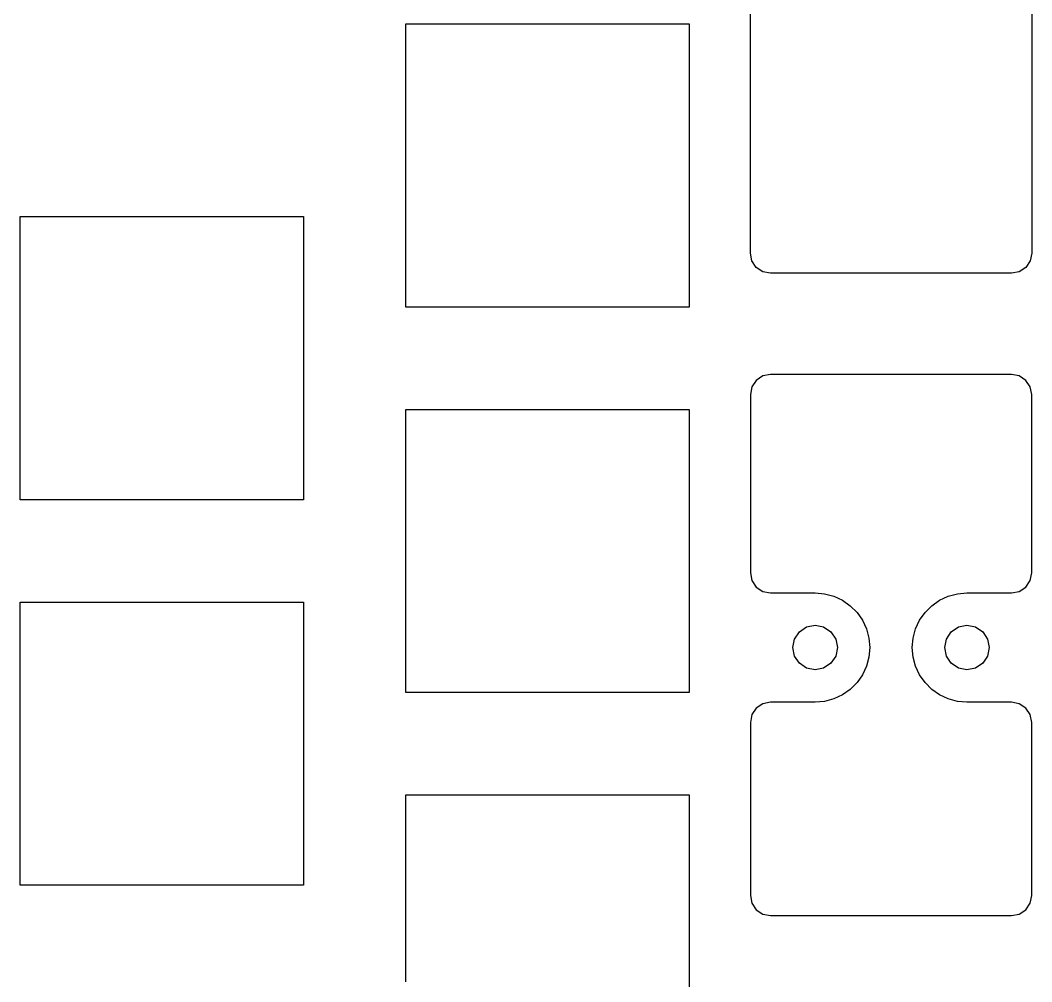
# Model space of a CAD drawing. Extents: x 0 to 218, y 0 to 172.
# Drawn here: x 66.11 to 116.08, y 69.75 to 117.27 of the extents above; entities that cross this region are included whole.
import ezdxf

# ---------------------------------------------------------------- set-up
doc = ezdxf.new("R2010")
doc.units = 0

msp = doc.modelspace()

# ---------------------------------------------------------------- linework, layer by layer
at = {"layer": 'plate_right'}
for p, q in [((102.18, 117.169), (102.18, 117.664)), ((116.08, 117.663), (116.08, 117.168)), ((85.165, 116.588), (85.165, 117.088)), ((85.165, 117.088), (85.665, 117.088)), ((85.665, 117.088), (85.915, 117.088)), ((85.915, 117.088), (86.166, 117.088)), ((86.166, 117.088), (86.666, 117.088)), ((86.666, 117.088), (87.166, 117.088)), ((87.166, 117.088), (87.666, 117.088)), ((87.666, 117.088), (88.165, 117.088)), ((88.165, 117.088), (88.415, 117.088)), ((88.415, 117.088), (88.666, 117.088)), ((88.666, 117.088), (89.166, 117.088)), ((89.166, 117.088), (89.666, 117.088)), ((89.666, 117.088), (89.916, 117.088)), ((89.916, 117.088), (90.167, 117.088)), ((90.167, 117.088), (90.666, 117.088)), ((90.666, 117.088), (91.166, 117.088)), ((91.166, 117.088), (91.666, 117.088)), ((91.666, 117.088), (92.165, 117.088)), ((92.165, 117.088), (92.664, 117.088)), ((92.664, 117.088), (92.914, 117.088)), ((92.914, 117.088), (93.165, 117.088)), ((93.165, 117.088), (93.665, 117.088)), ((93.665, 117.088), (94.165, 117.088)), ((94.165, 117.088), (94.665, 117.088)), ((94.665, 117.088), (94.915, 117.088)), ((94.915, 117.088), (95.166, 117.088)), ((95.166, 117.088), (95.666, 117.088)), ((95.666, 117.088), (96.166, 117.088)), ((96.166, 117.088), (96.666, 117.088)), ((96.666, 117.088), (97.166, 117.088)), ((97.166, 117.088), (97.665, 117.088)), ((97.665, 117.088), (98.165, 117.088)), ((98.165, 117.088), (98.665, 117.088)), ((98.665, 117.088), (99.165, 117.088)), ((99.165, 117.088), (99.165, 116.588)), ((102.18, 116.673), (102.18, 117.169)), ((116.08, 117.168), (116.08, 116.671)), ((85.165, 116.088), (85.165, 116.588)), ((99.165, 116.588), (99.165, 116.337)), ((102.18, 116.178), (102.18, 116.673)), ((116.08, 116.671), (116.08, 116.176)), ((85.165, 115.588), (85.165, 116.088)), ((99.165, 116.337), (99.165, 116.087)), ((99.165, 116.087), (99.165, 115.587)), ((102.18, 115.682), (102.18, 116.178)), ((116.08, 116.176), (116.08, 115.68)), ((85.165, 115.089), (85.165, 115.588)), ((99.165, 115.587), (99.165, 115.087)), ((102.18, 115.186), (102.18, 115.682)), ((116.08, 115.68), (116.08, 115.185)), ((85.165, 114.589), (85.165, 115.089)), ((99.165, 115.087), (99.165, 114.587)), ((102.18, 114.691), (102.18, 115.186)), ((116.08, 115.185), (116.08, 114.69)), ((85.165, 114.089), (85.165, 114.589)), ((99.165, 114.587), (99.165, 114.088)), ((102.18, 114.194), (102.18, 114.691)), ((116.08, 114.69), (116.08, 114.194)), ((85.165, 113.589), (85.165, 114.089)), ((99.165, 114.088), (99.165, 113.837)), ((102.18, 113.699), (102.18, 114.194)), ((116.08, 114.194), (116.08, 113.698)), ((85.165, 113.089), (85.165, 113.589)), ((99.165, 113.837), (99.165, 113.587)), ((99.165, 113.587), (99.165, 113.087)), ((102.18, 113.202), (102.18, 113.699)), ((116.08, 113.698), (116.08, 113.201)), ((85.165, 112.838), (85.165, 113.089)), ((99.165, 113.087), (99.165, 112.587)), ((102.18, 112.706), (102.18, 113.202)), ((116.08, 113.201), (116.08, 112.705)), ((85.165, 112.588), (85.165, 112.838)), ((85.165, 112.088), (85.165, 112.588)), ((99.165, 112.587), (99.165, 112.336)), ((102.18, 112.21), (102.18, 112.706)), ((116.08, 112.705), (116.08, 112.209)), ((85.165, 111.588), (85.165, 112.088)), ((99.165, 112.336), (99.165, 112.086)), ((99.165, 112.086), (99.165, 111.587)), ((102.18, 111.715), (102.18, 112.21)), ((116.08, 112.209), (116.08, 111.712)), ((85.165, 111.088), (85.165, 111.588)), ((99.165, 111.587), (99.165, 111.087)), ((102.18, 111.219), (102.18, 111.715)), ((116.08, 111.712), (116.08, 111.216)), ((85.165, 110.837), (85.165, 111.088)), ((99.165, 111.087), (99.165, 110.587)), ((102.18, 110.723), (102.18, 111.219)), ((116.08, 111.216), (116.08, 110.721)), ((85.165, 110.587), (85.165, 110.837)), ((85.165, 110.088), (85.165, 110.587)), ((99.165, 110.587), (99.165, 110.088)), ((102.18, 110.227), (102.18, 110.723)), ((116.08, 110.721), (116.08, 110.226)), ((85.165, 109.589), (85.165, 110.088)), ((99.165, 110.088), (99.165, 109.589)), ((102.18, 109.732), (102.18, 110.227)), ((116.08, 110.226), (116.08, 109.73)), ((85.165, 109.089), (85.165, 109.589)), ((99.165, 109.589), (99.165, 109.338)), ((102.18, 109.235), (102.18, 109.732)), ((116.08, 109.73), (116.08, 109.234)), ((85.165, 108.589), (85.165, 109.089)), ((99.165, 109.338), (99.165, 109.088)), ((99.165, 109.088), (99.165, 108.588)), ((102.18, 108.738), (102.18, 109.235)), ((116.08, 109.234), (116.08, 108.739)), ((85.165, 108.09), (85.165, 108.589)), ((99.165, 108.588), (99.165, 108.088)), ((102.18, 108.242), (102.18, 108.738)), ((116.08, 108.739), (116.08, 108.243)), ((85.165, 107.839), (85.165, 108.09)), ((99.165, 108.088), (99.165, 107.588)), ((102.18, 107.746), (102.18, 108.242)), ((116.08, 108.243), (116.08, 107.747)), ((66.115, 107.063), (66.115, 107.563)), ((66.115, 107.563), (66.615, 107.563)), ((66.615, 107.563), (66.865, 107.563)), ((66.865, 107.563), (67.116, 107.563)), ((67.116, 107.563), (67.616, 107.563)), ((67.616, 107.563), (68.116, 107.563)), ((68.116, 107.563), (68.616, 107.563)), ((68.616, 107.563), (69.115, 107.563)), ((69.115, 107.563), (69.365, 107.563)), ((69.365, 107.563), (69.616, 107.563)), ((69.616, 107.563), (70.116, 107.563)), ((70.116, 107.563), (70.616, 107.563)), ((70.616, 107.563), (70.866, 107.563)), ((70.866, 107.563), (71.117, 107.563)), ((71.117, 107.563), (71.616, 107.563)), ((71.616, 107.563), (72.116, 107.563)), ((72.116, 107.563), (72.616, 107.563)), ((72.616, 107.563), (73.115, 107.563)), ((73.115, 107.563), (73.614, 107.563)), ((73.614, 107.563), (73.864, 107.563)), ((73.864, 107.563), (74.115, 107.563)), ((74.115, 107.563), (74.615, 107.563)), ((74.615, 107.563), (75.115, 107.563)), ((75.115, 107.563), (75.615, 107.563)), ((75.615, 107.563), (75.865, 107.563)), ((75.865, 107.563), (76.116, 107.563)), ((76.116, 107.563), (76.616, 107.563)), ((76.616, 107.563), (77.116, 107.563)), ((77.116, 107.563), (77.616, 107.563)), ((77.616, 107.563), (78.116, 107.563)), ((78.116, 107.563), (78.615, 107.563)), ((78.615, 107.563), (79.115, 107.563)), ((79.115, 107.563), (79.615, 107.563)), ((79.615, 107.563), (80.115, 107.563)), ((80.115, 107.563), (80.115, 107.063)), ((85.165, 107.589), (85.165, 107.839)), ((85.165, 107.089), (85.165, 107.589)), ((99.165, 107.588), (99.165, 107.337)), ((102.18, 107.251), (102.18, 107.746)), ((116.08, 107.747), (116.08, 107.252)), ((66.115, 106.563), (66.115, 107.063)), ((80.115, 107.063), (80.115, 106.812)), ((85.165, 106.589), (85.165, 107.089)), ((99.165, 107.337), (99.165, 107.087)), ((99.165, 107.087), (99.165, 106.587)), ((102.18, 106.756), (102.18, 107.251)), ((116.08, 107.252), (116.08, 106.757)), ((66.115, 106.063), (66.115, 106.563)), ((80.115, 106.812), (80.115, 106.562)), ((80.115, 106.562), (80.115, 106.062)), ((85.165, 106.338), (85.165, 106.589)), ((99.165, 106.587), (99.165, 106.087)), ((102.18, 106.26), (102.18, 106.756)), ((116.08, 106.757), (116.08, 106.261)), ((66.115, 105.564), (66.115, 106.063)), ((80.115, 106.062), (80.115, 105.562)), ((85.165, 106.088), (85.165, 106.338)), ((85.165, 105.589), (85.165, 106.088)), ((99.165, 106.087), (99.165, 105.587)), ((102.18, 105.765), (102.18, 106.26)), ((116.08, 106.261), (116.08, 105.765)), ((66.115, 105.064), (66.115, 105.564)), ((80.115, 105.562), (80.115, 105.062)), ((85.165, 105.089), (85.165, 105.589)), ((99.165, 105.587), (99.165, 105.087)), ((102.256, 105.382), (102.18, 105.765)), ((102.18, 105.765), (102.18, 105.765)), ((116.08, 105.765), (116.004, 105.381)), ((66.115, 104.564), (66.115, 105.064)), ((80.115, 105.062), (80.115, 104.563)), ((85.165, 104.589), (85.165, 105.089)), ((99.165, 105.087), (99.165, 104.588)), ((102.473, 105.057), (102.256, 105.382)), ((102.797, 104.841), (102.473, 105.057)), ((115.786, 105.057), (115.463, 104.841)), ((116.004, 105.381), (115.786, 105.057)), ((66.115, 104.064), (66.115, 104.564)), ((80.115, 104.563), (80.115, 104.312)), ((85.165, 104.089), (85.165, 104.589)), ((99.165, 104.588), (99.165, 104.088)), ((103.18, 104.765), (102.797, 104.841)), ((103.676, 104.765), (103.18, 104.765)), ((104.171, 104.765), (103.676, 104.765)), ((104.667, 104.765), (104.171, 104.765)), ((105.162, 104.765), (104.667, 104.765)), ((105.658, 104.765), (105.162, 104.765)), ((106.154, 104.765), (105.658, 104.765)), ((106.65, 104.765), (106.154, 104.765)), ((107.146, 104.765), (106.65, 104.765)), ((107.642, 104.765), (107.146, 104.765)), ((108.137, 104.765), (107.642, 104.765)), ((108.634, 104.765), (108.137, 104.765)), ((109.13, 104.765), (108.634, 104.765)), ((109.626, 104.765), (109.13, 104.765)), ((110.122, 104.765), (109.626, 104.765)), ((110.618, 104.765), (110.122, 104.765)), ((111.114, 104.765), (110.618, 104.765)), ((111.61, 104.765), (111.114, 104.765)), ((112.106, 104.765), (111.61, 104.765)), ((112.601, 104.765), (112.106, 104.765)), ((113.097, 104.765), (112.601, 104.765)), ((113.592, 104.765), (113.097, 104.765)), ((114.088, 104.765), (113.592, 104.765)), ((114.584, 104.765), (114.088, 104.765)), ((115.08, 104.765), (114.584, 104.765)), ((115.463, 104.841), (115.08, 104.765)), ((66.115, 103.564), (66.115, 104.064)), ((80.115, 104.312), (80.115, 104.062)), ((80.115, 104.062), (80.115, 103.562)), ((85.165, 103.838), (85.165, 104.089)), ((99.165, 104.088), (99.165, 103.588)), ((66.115, 103.313), (66.115, 103.564)), ((80.115, 103.562), (80.115, 103.062)), ((85.165, 103.588), (85.165, 103.838)), ((85.165, 103.088), (85.165, 103.588)), ((99.165, 103.588), (99.165, 103.088)), ((66.115, 103.063), (66.115, 103.313)), ((66.115, 102.563), (66.115, 103.063)), ((80.115, 103.062), (80.115, 102.811)), ((85.665, 103.088), (85.165, 103.088)), ((86.165, 103.088), (85.665, 103.088)), ((86.665, 103.088), (86.165, 103.088)), ((87.164, 103.088), (86.665, 103.088)), ((87.664, 103.088), (87.164, 103.088)), ((88.164, 103.088), (87.664, 103.088)), ((88.664, 103.088), (88.164, 103.088)), ((89.164, 103.088), (88.664, 103.088)), ((89.414, 103.088), (89.164, 103.088)), ((89.665, 103.088), (89.414, 103.088)), ((90.165, 103.088), (89.665, 103.088)), ((90.665, 103.088), (90.165, 103.088)), ((91.165, 103.088), (90.665, 103.088)), ((91.415, 103.088), (91.165, 103.088)), ((91.666, 103.088), (91.415, 103.088)), ((92.165, 103.088), (91.666, 103.088)), ((92.664, 103.088), (92.165, 103.088)), ((93.164, 103.088), (92.664, 103.088)), ((93.664, 103.088), (93.164, 103.088)), ((94.163, 103.088), (93.664, 103.088)), ((94.413, 103.088), (94.163, 103.088)), ((94.664, 103.088), (94.413, 103.088)), ((95.164, 103.088), (94.664, 103.088)), ((95.664, 103.088), (95.164, 103.088)), ((95.914, 103.088), (95.664, 103.088)), ((96.165, 103.088), (95.914, 103.088)), ((96.664, 103.088), (96.165, 103.088)), ((97.164, 103.088), (96.664, 103.088)), ((97.664, 103.088), (97.164, 103.088)), ((98.164, 103.088), (97.664, 103.088)), ((98.414, 103.088), (98.164, 103.088)), ((98.665, 103.088), (98.414, 103.088)), ((99.165, 103.088), (98.665, 103.088)), ((66.115, 102.063), (66.115, 102.563)), ((80.115, 102.811), (80.115, 102.561)), ((80.115, 102.561), (80.115, 102.062)), ((66.115, 101.563), (66.115, 102.063)), ((80.115, 102.062), (80.115, 101.562)), ((66.115, 101.312), (66.115, 101.563)), ((80.115, 101.562), (80.115, 101.062)), ((66.115, 101.062), (66.115, 101.312)), ((66.115, 100.563), (66.115, 101.062)), ((80.115, 101.062), (80.115, 100.563)), ((66.115, 100.064), (66.115, 100.563)), ((80.115, 100.563), (80.115, 100.064)), ((66.115, 99.564), (66.115, 100.064)), ((80.115, 100.064), (80.115, 99.813)), ((66.115, 99.064), (66.115, 99.564)), ((80.115, 99.813), (80.115, 99.563)), ((80.115, 99.563), (80.115, 99.063)), ((102.472, 99.471), (102.256, 99.148)), ((102.796, 99.688), (102.472, 99.471)), ((103.18, 99.765), (102.796, 99.688)), ((103.676, 99.765), (103.18, 99.765)), ((104.171, 99.765), (103.676, 99.765)), ((104.667, 99.765), (104.171, 99.765)), ((105.162, 99.765), (104.667, 99.765)), ((105.658, 99.765), (105.162, 99.765)), ((106.154, 99.765), (105.658, 99.765)), ((106.65, 99.765), (106.154, 99.765)), ((107.146, 99.765), (106.65, 99.765)), ((107.642, 99.765), (107.146, 99.765)), ((108.137, 99.765), (107.642, 99.765)), ((108.634, 99.765), (108.137, 99.765)), ((109.13, 99.765), (108.634, 99.765)), ((109.626, 99.765), (109.13, 99.765)), ((110.122, 99.765), (109.626, 99.765)), ((110.618, 99.765), (110.122, 99.765)), ((111.114, 99.765), (110.618, 99.765)), ((111.61, 99.765), (111.114, 99.765)), ((112.106, 99.765), (111.61, 99.765)), ((112.601, 99.765), (112.106, 99.765)), ((113.097, 99.765), (112.601, 99.765)), ((113.592, 99.765), (113.097, 99.765)), ((114.088, 99.765), (113.592, 99.765)), ((114.584, 99.765), (114.088, 99.765)), ((115.08, 99.765), (114.584, 99.765)), ((115.463, 99.689), (115.08, 99.765)), ((115.787, 99.472), (115.463, 99.689)), ((116.004, 99.148), (115.787, 99.472)), ((66.115, 98.565), (66.115, 99.064)), ((80.115, 99.063), (80.115, 98.563)), ((102.256, 99.148), (102.18, 98.765)), ((116.08, 98.765), (116.004, 99.148)), ((66.115, 98.314), (66.115, 98.565)), ((80.115, 98.563), (80.115, 98.063)), ((102.18, 98.765), (102.18, 98.276)), ((102.18, 98.765), (102.18, 98.765)), ((116.08, 98.277), (116.08, 98.765)), ((66.115, 98.064), (66.115, 98.314)), ((66.115, 97.564), (66.115, 98.064)), ((80.115, 98.063), (80.115, 97.812)), ((85.165, 97.538), (85.165, 98.038)), ((85.165, 98.038), (85.665, 98.038)), ((85.665, 98.038), (85.915, 98.038)), ((85.915, 98.038), (86.166, 98.038)), ((86.166, 98.038), (86.666, 98.038)), ((86.666, 98.038), (87.166, 98.038)), ((87.166, 98.038), (87.666, 98.038)), ((87.666, 98.038), (88.165, 98.038)), ((88.165, 98.038), (88.415, 98.038)), ((88.415, 98.038), (88.666, 98.038)), ((88.666, 98.038), (89.166, 98.038)), ((89.166, 98.038), (89.666, 98.038)), ((89.666, 98.038), (89.916, 98.038)), ((89.916, 98.038), (90.167, 98.038)), ((90.167, 98.038), (90.666, 98.038)), ((90.666, 98.038), (91.166, 98.038)), ((91.166, 98.038), (91.666, 98.038)), ((91.666, 98.038), (92.165, 98.038)), ((92.165, 98.038), (92.664, 98.038)), ((92.664, 98.038), (92.914, 98.038)), ((92.914, 98.038), (93.165, 98.038)), ((93.165, 98.038), (93.665, 98.038)), ((93.665, 98.038), (94.165, 98.038)), ((94.165, 98.038), (94.665, 98.038)), ((94.665, 98.038), (94.915, 98.038)), ((94.915, 98.038), (95.166, 98.038)), ((95.166, 98.038), (95.666, 98.038)), ((95.666, 98.038), (96.166, 98.038)), ((96.166, 98.038), (96.666, 98.038)), ((96.666, 98.038), (97.166, 98.038)), ((97.166, 98.038), (97.665, 98.038)), ((97.665, 98.038), (98.165, 98.038)), ((98.165, 98.038), (98.665, 98.038)), ((98.665, 98.038), (99.165, 98.038)), ((99.165, 98.038), (99.165, 97.538)), ((102.18, 98.276), (102.18, 97.788)), ((116.08, 97.789), (116.08, 98.277)), ((66.115, 97.064), (66.115, 97.564)), ((80.115, 97.812), (80.115, 97.562)), ((80.115, 97.562), (80.115, 97.062)), ((85.165, 97.038), (85.165, 97.538)), ((99.165, 97.538), (99.165, 97.287)), ((102.18, 97.788), (102.18, 97.299)), ((116.08, 97.299), (116.08, 97.789)), ((66.115, 96.813), (66.115, 97.064)), ((80.115, 97.062), (80.115, 96.562)), ((85.165, 96.538), (85.165, 97.038)), ((99.165, 97.287), (99.165, 97.037)), ((99.165, 97.037), (99.165, 96.537)), ((102.18, 97.299), (102.18, 96.81)), ((116.08, 96.81), (116.08, 97.299)), ((66.115, 96.563), (66.115, 96.813)), ((66.115, 96.064), (66.115, 96.563)), ((80.115, 96.562), (80.115, 96.062)), ((85.165, 96.039), (85.165, 96.538)), ((99.165, 96.537), (99.165, 96.037)), ((102.18, 96.81), (102.18, 96.321)), ((116.08, 96.323), (116.08, 96.81)), ((66.115, 95.564), (66.115, 96.064)), ((80.115, 96.062), (80.115, 95.562)), ((85.165, 95.539), (85.165, 96.039)), ((99.165, 96.037), (99.165, 95.537)), ((102.18, 96.321), (102.18, 95.833)), ((116.08, 95.834), (116.08, 96.323)), ((66.115, 95.064), (66.115, 95.564)), ((80.115, 95.562), (80.115, 95.063)), ((85.165, 95.039), (85.165, 95.539)), ((99.165, 95.537), (99.165, 95.038)), ((102.18, 95.833), (102.18, 95.345)), ((116.08, 95.345), (116.08, 95.834)), ((66.115, 94.564), (66.115, 95.064)), ((80.115, 95.063), (80.115, 94.563)), ((85.165, 94.539), (85.165, 95.039)), ((99.165, 95.038), (99.165, 94.787)), ((102.18, 95.345), (102.18, 94.857)), ((116.08, 94.858), (116.08, 95.345)), ((66.115, 94.313), (66.115, 94.564)), ((80.115, 94.563), (80.115, 94.063)), ((85.165, 94.039), (85.165, 94.539)), ((99.165, 94.787), (99.165, 94.537)), ((99.165, 94.537), (99.165, 94.037)), ((102.18, 94.857), (102.18, 94.369)), ((116.08, 94.37), (116.08, 94.858)), ((66.115, 94.063), (66.115, 94.313)), ((66.115, 93.563), (66.115, 94.063)), ((80.115, 94.063), (80.115, 93.563)), ((85.165, 93.788), (85.165, 94.039)), ((99.165, 94.037), (99.165, 93.537)), ((102.18, 94.369), (102.18, 93.881)), ((116.08, 93.882), (116.08, 94.37)), ((66.615, 93.563), (66.115, 93.563)), ((67.115, 93.563), (66.615, 93.563)), ((67.615, 93.563), (67.115, 93.563)), ((68.114, 93.563), (67.615, 93.563)), ((68.614, 93.563), (68.114, 93.563)), ((69.114, 93.563), (68.614, 93.563)), ((69.614, 93.563), (69.114, 93.563)), ((70.114, 93.563), (69.614, 93.563)), ((70.364, 93.563), (70.114, 93.563)), ((70.615, 93.563), (70.364, 93.563)), ((71.115, 93.563), (70.615, 93.563)), ((71.615, 93.563), (71.115, 93.563)), ((72.115, 93.563), (71.615, 93.563)), ((72.365, 93.563), (72.115, 93.563)), ((72.616, 93.563), (72.365, 93.563)), ((73.115, 93.563), (72.616, 93.563)), ((73.614, 93.563), (73.115, 93.563)), ((74.114, 93.563), (73.614, 93.563)), ((74.614, 93.563), (74.114, 93.563)), ((75.113, 93.563), (74.614, 93.563)), ((75.363, 93.563), (75.113, 93.563)), ((75.614, 93.563), (75.363, 93.563)), ((76.114, 93.563), (75.614, 93.563)), ((76.614, 93.563), (76.114, 93.563)), ((76.864, 93.563), (76.614, 93.563)), ((77.115, 93.563), (76.864, 93.563)), ((77.614, 93.563), (77.115, 93.563)), ((78.114, 93.563), (77.614, 93.563)), ((78.614, 93.563), (78.114, 93.563)), ((79.114, 93.563), (78.614, 93.563)), ((79.364, 93.563), (79.114, 93.563)), ((79.615, 93.563), (79.364, 93.563)), ((80.115, 93.563), (79.615, 93.563)), ((85.165, 93.538), (85.165, 93.788)), ((85.165, 93.038), (85.165, 93.538)), ((99.165, 93.537), (99.165, 93.286)), ((102.18, 93.881), (102.18, 93.393)), ((116.08, 93.393), (116.08, 93.882)), ((85.165, 92.538), (85.165, 93.038)), ((99.165, 93.286), (99.165, 93.036)), ((99.165, 93.036), (99.165, 92.537)), ((102.18, 93.393), (102.18, 92.904)), ((116.08, 92.905), (116.08, 93.393)), ((85.165, 92.038), (85.165, 92.538)), ((99.165, 92.537), (99.165, 92.037)), ((102.18, 92.904), (102.18, 92.416)), ((116.08, 92.416), (116.08, 92.905)), ((85.165, 91.787), (85.165, 92.038)), ((99.165, 92.037), (99.165, 91.537)), ((102.18, 92.416), (102.18, 91.928)), ((116.08, 91.927), (116.08, 92.416)), ((85.165, 91.537), (85.165, 91.787)), ((85.165, 91.038), (85.165, 91.537)), ((99.165, 91.537), (99.165, 91.038)), ((102.18, 91.928), (102.18, 91.438)), ((102.18, 91.438), (102.18, 90.95)), ((116.08, 91.438), (116.08, 91.927)), ((116.08, 90.95), (116.08, 91.438)), ((85.165, 90.539), (85.165, 91.038)), ((99.165, 91.038), (99.165, 90.539)), ((102.18, 90.95), (102.18, 90.462)), ((116.08, 90.462), (116.08, 90.95)), ((85.165, 90.039), (85.165, 90.539)), ((99.165, 90.539), (99.165, 90.288)), ((102.18, 90.462), (102.18, 89.966)), ((116.08, 89.965), (116.08, 90.462)), ((85.165, 89.539), (85.165, 90.039)), ((99.165, 90.288), (99.165, 90.038)), ((99.165, 90.038), (99.165, 89.538)), ((102.18, 89.966), (102.256, 89.583)), ((116.004, 89.583), (116.08, 89.965)), ((85.165, 89.04), (85.165, 89.539)), ((99.165, 89.538), (99.165, 89.038)), ((102.256, 89.583), (102.473, 89.258)), ((115.787, 89.258), (116.004, 89.583)), ((85.165, 88.789), (85.165, 89.04)), ((99.165, 89.038), (99.165, 88.538)), ((102.473, 89.258), (102.797, 89.042)), ((102.797, 89.042), (103.18, 88.966)), ((103.18, 88.966), (103.62, 88.966)), ((103.62, 88.966), (104.059, 88.966)), ((104.059, 88.966), (104.499, 88.966)), ((104.499, 88.966), (104.94, 88.966)), ((104.94, 88.966), (105.38, 88.966)), ((105.38, 88.966), (105.85, 88.925)), ((112.41, 88.925), (112.88, 88.965)), ((112.88, 88.965), (113.32, 88.965)), ((113.32, 88.965), (113.761, 88.965)), ((113.761, 88.965), (114.201, 88.965)), ((114.201, 88.965), (114.64, 88.965)), ((114.64, 88.965), (115.08, 88.965)), ((115.08, 88.965), (115.463, 89.042)), ((115.463, 89.042), (115.787, 89.258)), ((66.115, 88.013), (66.115, 88.513)), ((66.115, 88.513), (66.615, 88.513)), ((66.615, 88.513), (66.865, 88.513)), ((66.865, 88.513), (67.116, 88.513)), ((67.116, 88.513), (67.616, 88.513)), ((67.616, 88.513), (68.116, 88.513)), ((68.116, 88.513), (68.616, 88.513)), ((68.616, 88.513), (69.115, 88.513)), ((69.115, 88.513), (69.365, 88.513)), ((69.365, 88.513), (69.616, 88.513)), ((69.616, 88.513), (70.116, 88.513)), ((70.116, 88.513), (70.616, 88.513)), ((70.616, 88.513), (70.866, 88.513)), ((70.866, 88.513), (71.117, 88.513)), ((71.117, 88.513), (71.616, 88.513)), ((71.616, 88.513), (72.116, 88.513)), ((72.116, 88.513), (72.616, 88.513)), ((72.616, 88.513), (73.115, 88.513)), ((73.115, 88.513), (73.614, 88.513)), ((73.614, 88.513), (73.864, 88.513)), ((73.864, 88.513), (74.115, 88.513)), ((74.115, 88.513), (74.615, 88.513)), ((74.615, 88.513), (75.115, 88.513)), ((75.115, 88.513), (75.615, 88.513)), ((75.615, 88.513), (75.865, 88.513)), ((75.865, 88.513), (76.116, 88.513)), ((76.116, 88.513), (76.616, 88.513)), ((76.616, 88.513), (77.116, 88.513)), ((77.116, 88.513), (77.616, 88.513)), ((77.616, 88.513), (78.116, 88.513)), ((78.116, 88.513), (78.615, 88.513)), ((78.615, 88.513), (79.115, 88.513)), ((79.115, 88.513), (79.615, 88.513)), ((79.615, 88.513), (80.115, 88.513)), ((80.115, 88.513), (80.115, 88.013)), ((85.165, 88.539), (85.165, 88.789)), ((85.165, 88.039), (85.165, 88.539)), ((99.165, 88.538), (99.165, 88.287)), ((105.85, 88.925), (106.304, 88.803)), ((106.304, 88.803), (106.731, 88.604)), ((106.731, 88.604), (107.116, 88.334)), ((111.144, 88.334), (111.529, 88.604)), ((111.529, 88.604), (111.956, 88.803)), ((111.956, 88.803), (112.41, 88.925)), ((66.115, 87.513), (66.115, 88.013)), ((80.115, 88.013), (80.115, 87.762)), ((85.165, 87.539), (85.165, 88.039)), ((99.165, 88.287), (99.165, 88.037)), ((99.165, 88.037), (99.165, 87.537)), ((107.116, 88.334), (107.448, 88.001)), ((107.448, 88.001), (107.719, 87.615)), ((110.541, 87.615), (110.812, 88.001)), ((110.812, 88.001), (111.144, 88.334)), ((66.115, 87.013), (66.115, 87.513)), ((80.115, 87.762), (80.115, 87.512)), ((80.115, 87.512), (80.115, 87.012)), ((85.165, 87.288), (85.165, 87.539)), ((99.165, 87.537), (99.165, 87.037)), ((107.719, 87.615), (107.918, 87.19)), ((110.342, 87.19), (110.541, 87.615)), ((66.115, 86.514), (66.115, 87.013)), ((80.115, 87.012), (80.115, 86.512)), ((85.165, 87.038), (85.165, 87.288)), ((85.165, 86.539), (85.165, 87.038)), ((99.165, 87.037), (99.165, 86.537)), ((104.363, 86.686), (104.602, 87.044)), ((104.602, 87.044), (104.96, 87.282)), ((104.96, 87.282), (105.38, 87.366)), ((105.38, 87.366), (105.8, 87.282)), ((105.8, 87.282), (106.158, 87.043)), ((106.158, 87.043), (106.397, 86.686)), ((107.918, 87.19), (108.04, 86.734)), ((110.22, 86.734), (110.342, 87.19)), ((111.863, 86.686), (112.102, 87.044)), ((112.102, 87.044), (112.46, 87.282)), ((112.46, 87.282), (112.88, 87.365)), ((112.88, 87.365), (113.3, 87.282)), ((113.3, 87.282), (113.658, 87.043)), ((113.658, 87.043), (113.897, 86.686)), ((66.115, 86.014), (66.115, 86.514)), ((80.115, 86.512), (80.115, 86.012)), ((85.165, 86.039), (85.165, 86.539)), ((99.165, 86.537), (99.165, 86.037)), ((104.28, 86.266), (104.363, 86.686)), ((106.397, 86.686), (106.48, 86.266)), ((108.04, 86.734), (108.08, 86.266)), ((110.18, 86.265), (110.22, 86.734)), ((111.78, 86.265), (111.863, 86.686)), ((113.897, 86.686), (113.98, 86.265)), ((66.115, 85.514), (66.115, 86.014)), ((80.115, 86.012), (80.115, 85.513)), ((85.165, 85.539), (85.165, 86.039)), ((99.165, 86.037), (99.165, 85.538)), ((104.363, 85.845), (104.28, 86.266)), ((106.48, 86.266), (106.397, 85.845)), ((108.08, 86.266), (108.039, 85.796)), ((110.221, 85.796), (110.18, 86.265)), ((111.863, 85.845), (111.78, 86.265)), ((113.98, 86.265), (113.897, 85.845)), ((66.115, 85.014), (66.115, 85.514)), ((80.115, 85.513), (80.115, 85.262)), ((85.165, 85.039), (85.165, 85.539)), ((99.165, 85.538), (99.165, 85.038)), ((104.602, 85.488), (104.363, 85.845)), ((104.96, 85.249), (104.602, 85.488)), ((106.158, 85.487), (105.8, 85.249)), ((106.397, 85.845), (106.158, 85.487)), ((108.039, 85.796), (107.918, 85.341)), ((110.342, 85.341), (110.221, 85.796)), ((112.102, 85.488), (111.863, 85.845)), ((112.46, 85.249), (112.102, 85.488)), ((113.658, 85.487), (113.3, 85.249)), ((113.897, 85.845), (113.658, 85.487)), ((66.115, 84.514), (66.115, 85.014)), ((80.115, 85.262), (80.115, 85.012)), ((80.115, 85.012), (80.115, 84.512)), ((85.165, 84.788), (85.165, 85.039)), ((99.165, 85.038), (99.165, 84.538)), ((105.38, 85.166), (104.96, 85.249)), ((105.8, 85.249), (105.38, 85.166)), ((107.918, 85.341), (107.718, 84.915)), ((110.542, 84.915), (110.342, 85.341)), ((112.88, 85.165), (112.46, 85.249)), ((113.3, 85.249), (112.88, 85.165)), ((66.115, 84.263), (66.115, 84.514)), ((80.115, 84.512), (80.115, 84.012)), ((85.165, 84.538), (85.165, 84.788)), ((85.165, 84.038), (85.165, 84.538)), ((99.165, 84.538), (99.165, 84.038)), ((107.448, 84.53), (107.116, 84.197)), ((107.718, 84.915), (107.448, 84.53)), ((110.812, 84.53), (110.542, 84.915)), ((111.144, 84.197), (110.812, 84.53)), ((66.115, 84.013), (66.115, 84.263)), ((66.115, 83.513), (66.115, 84.013)), ((80.115, 84.012), (80.115, 83.761)), ((85.665, 84.038), (85.165, 84.038)), ((86.165, 84.038), (85.665, 84.038)), ((86.665, 84.038), (86.165, 84.038)), ((87.164, 84.038), (86.665, 84.038)), ((87.664, 84.038), (87.164, 84.038)), ((88.164, 84.038), (87.664, 84.038)), ((88.664, 84.038), (88.164, 84.038)), ((89.164, 84.038), (88.664, 84.038)), ((89.414, 84.038), (89.164, 84.038)), ((89.665, 84.038), (89.414, 84.038)), ((90.165, 84.038), (89.665, 84.038)), ((90.665, 84.038), (90.165, 84.038)), ((91.165, 84.038), (90.665, 84.038)), ((91.415, 84.038), (91.165, 84.038)), ((91.666, 84.038), (91.415, 84.038)), ((92.165, 84.038), (91.666, 84.038)), ((92.664, 84.038), (92.165, 84.038)), ((93.164, 84.038), (92.664, 84.038)), ((93.664, 84.038), (93.164, 84.038)), ((94.163, 84.038), (93.664, 84.038)), ((94.413, 84.038), (94.163, 84.038)), ((94.664, 84.038), (94.413, 84.038)), ((95.164, 84.038), (94.664, 84.038)), ((95.664, 84.038), (95.164, 84.038)), ((95.914, 84.038), (95.664, 84.038)), ((96.165, 84.038), (95.914, 84.038)), ((96.664, 84.038), (96.165, 84.038)), ((97.164, 84.038), (96.664, 84.038)), ((97.664, 84.038), (97.164, 84.038)), ((98.164, 84.038), (97.664, 84.038)), ((98.414, 84.038), (98.164, 84.038)), ((98.665, 84.038), (98.414, 84.038)), ((99.165, 84.038), (98.665, 84.038)), ((107.116, 84.197), (106.73, 83.927)), ((111.53, 83.927), (111.144, 84.197)), ((66.115, 83.013), (66.115, 83.513)), ((80.115, 83.761), (80.115, 83.511)), ((80.115, 83.511), (80.115, 83.012)), ((102.797, 83.489), (102.473, 83.273)), ((103.18, 83.566), (102.797, 83.489)), ((103.62, 83.566), (103.18, 83.566)), ((104.061, 83.566), (103.62, 83.566)), ((104.501, 83.566), (104.061, 83.566)), ((104.94, 83.566), (104.501, 83.566)), ((105.38, 83.566), (104.94, 83.566)), ((105.848, 83.606), (105.38, 83.566)), ((106.304, 83.728), (105.848, 83.606)), ((106.73, 83.927), (106.304, 83.728)), ((111.956, 83.728), (111.53, 83.927)), ((112.412, 83.606), (111.956, 83.728)), ((112.88, 83.565), (112.412, 83.606)), ((113.32, 83.565), (112.88, 83.565)), ((113.759, 83.565), (113.32, 83.565)), ((114.199, 83.565), (113.759, 83.565)), ((114.64, 83.565), (114.199, 83.565)), ((115.08, 83.565), (114.64, 83.565)), ((115.463, 83.489), (115.08, 83.565)), ((115.787, 83.273), (115.463, 83.489)), ((66.115, 82.513), (66.115, 83.013)), ((80.115, 83.012), (80.115, 82.512)), ((102.256, 82.948), (102.18, 82.566)), ((102.473, 83.273), (102.256, 82.948)), ((116.004, 82.948), (115.787, 83.273)), ((116.08, 82.565), (116.004, 82.948)), ((66.115, 82.262), (66.115, 82.513)), ((80.115, 82.512), (80.115, 82.012)), ((102.18, 82.566), (102.18, 82.068)), ((116.08, 82.068), (116.08, 82.565)), ((66.115, 82.012), (66.115, 82.262)), ((66.115, 81.513), (66.115, 82.012)), ((80.115, 82.012), (80.115, 81.513)), ((102.18, 82.068), (102.18, 81.594)), ((116.08, 81.594), (116.08, 82.068)), ((66.115, 81.014), (66.115, 81.513)), ((80.115, 81.513), (80.115, 81.014)), ((102.18, 81.594), (102.18, 81.12)), ((116.08, 81.121), (116.08, 81.594)), ((66.115, 80.514), (66.115, 81.014)), ((80.115, 81.014), (80.115, 80.763)), ((102.18, 81.12), (102.18, 80.646)), ((116.08, 80.646), (116.08, 81.121)), ((66.115, 80.014), (66.115, 80.514)), ((80.115, 80.763), (80.115, 80.513)), ((80.115, 80.513), (80.115, 80.013)), ((102.18, 80.646), (102.18, 80.172)), ((116.08, 80.172), (116.08, 80.646)), ((66.115, 79.515), (66.115, 80.014)), ((80.115, 80.013), (80.115, 79.513)), ((102.18, 80.172), (102.18, 79.698)), ((116.08, 79.699), (116.08, 80.172)), ((66.115, 79.264), (66.115, 79.515)), ((80.115, 79.513), (80.115, 79.013)), ((102.18, 79.698), (102.18, 79.224)), ((116.08, 79.225), (116.08, 79.699)), ((66.115, 79.014), (66.115, 79.264)), ((66.115, 78.514), (66.115, 79.014)), ((80.115, 79.013), (80.115, 78.762)), ((85.165, 78.488), (85.165, 78.988)), ((85.165, 78.988), (85.665, 78.988)), ((85.665, 78.988), (85.915, 78.988)), ((85.915, 78.988), (86.166, 78.988)), ((86.166, 78.988), (86.666, 78.988)), ((86.666, 78.988), (87.166, 78.988)), ((87.166, 78.988), (87.666, 78.988)), ((87.666, 78.988), (88.165, 78.988)), ((88.165, 78.988), (88.415, 78.988)), ((88.415, 78.988), (88.666, 78.988)), ((88.666, 78.988), (89.166, 78.988)), ((89.166, 78.988), (89.666, 78.988)), ((89.666, 78.988), (89.916, 78.988)), ((89.916, 78.988), (90.167, 78.988)), ((90.167, 78.988), (90.666, 78.988)), ((90.666, 78.988), (91.166, 78.988)), ((91.166, 78.988), (91.666, 78.988)), ((91.666, 78.988), (92.165, 78.988)), ((92.165, 78.988), (92.664, 78.988)), ((92.664, 78.988), (92.914, 78.988)), ((92.914, 78.988), (93.165, 78.988)), ((93.165, 78.988), (93.665, 78.988)), ((93.665, 78.988), (94.165, 78.988)), ((94.165, 78.988), (94.665, 78.988)), ((94.665, 78.988), (94.915, 78.988)), ((94.915, 78.988), (95.166, 78.988)), ((95.166, 78.988), (95.666, 78.988)), ((95.666, 78.988), (96.166, 78.988)), ((96.166, 78.988), (96.666, 78.988)), ((96.666, 78.988), (97.166, 78.988)), ((97.166, 78.988), (97.665, 78.988)), ((97.665, 78.988), (98.165, 78.988)), ((98.165, 78.988), (98.665, 78.988)), ((98.665, 78.988), (99.165, 78.988)), ((99.165, 78.988), (99.165, 78.488)), ((102.18, 79.224), (102.18, 78.751)), ((116.08, 78.751), (116.08, 79.225)), ((66.115, 78.014), (66.115, 78.514)), ((80.115, 78.762), (80.115, 78.512)), ((80.115, 78.512), (80.115, 78.012)), ((85.165, 77.988), (85.165, 78.488)), ((99.165, 78.488), (99.165, 78.237)), ((102.18, 78.751), (102.18, 78.277)), ((116.08, 78.278), (116.08, 78.751)), ((66.115, 77.763), (66.115, 78.014)), ((80.115, 78.012), (80.115, 77.512)), ((85.165, 77.488), (85.165, 77.988)), ((99.165, 78.237), (99.165, 77.987)), ((99.165, 77.987), (99.165, 77.487)), ((102.18, 78.277), (102.18, 77.804)), ((116.08, 77.805), (116.08, 78.278)), ((66.115, 77.513), (66.115, 77.763)), ((66.115, 77.014), (66.115, 77.513)), ((80.115, 77.512), (80.115, 77.012)), ((85.165, 76.989), (85.165, 77.488)), ((99.165, 77.487), (99.165, 76.987)), ((102.18, 77.804), (102.18, 77.331)), ((116.08, 77.332), (116.08, 77.805)), ((66.115, 76.514), (66.115, 77.014)), ((80.115, 77.012), (80.115, 76.512)), ((85.165, 76.489), (85.165, 76.989)), ((99.165, 76.987), (99.165, 76.487)), ((102.18, 77.331), (102.18, 76.857)), ((116.08, 76.858), (116.08, 77.332)), ((66.115, 76.014), (66.115, 76.514)), ((80.115, 76.512), (80.115, 76.013)), ((85.165, 75.989), (85.165, 76.489)), ((99.165, 76.487), (99.165, 75.988)), ((102.18, 76.857), (102.18, 76.383)), ((116.08, 76.385), (116.08, 76.858)), ((66.115, 75.514), (66.115, 76.014)), ((80.115, 76.013), (80.115, 75.513)), ((85.165, 75.489), (85.165, 75.989)), ((99.165, 75.988), (99.165, 75.737)), ((102.18, 76.383), (102.18, 75.91)), ((116.08, 75.91), (116.08, 76.385)), ((66.115, 75.263), (66.115, 75.514)), ((80.115, 75.513), (80.115, 75.013)), ((85.165, 74.989), (85.165, 75.489)), ((99.165, 75.737), (99.165, 75.487)), ((99.165, 75.487), (99.165, 74.987)), ((102.18, 75.91), (102.18, 75.436)), ((116.08, 75.436), (116.08, 75.91)), ((66.115, 75.013), (66.115, 75.263)), ((66.115, 74.513), (66.115, 75.013)), ((80.115, 75.013), (80.115, 74.513)), ((85.165, 74.738), (85.165, 74.989)), ((99.165, 74.987), (99.165, 74.487)), ((102.18, 75.436), (102.18, 74.961)), ((102.18, 74.961), (102.18, 74.488)), ((116.08, 74.962), (116.08, 75.436)), ((116.08, 74.489), (116.08, 74.962)), ((66.615, 74.513), (66.115, 74.513)), ((67.115, 74.513), (66.615, 74.513)), ((67.615, 74.513), (67.115, 74.513)), ((68.114, 74.513), (67.615, 74.513)), ((68.614, 74.513), (68.114, 74.513)), ((69.114, 74.513), (68.614, 74.513)), ((69.614, 74.513), (69.114, 74.513)), ((70.114, 74.513), (69.614, 74.513)), ((70.364, 74.513), (70.114, 74.513)), ((70.615, 74.513), (70.364, 74.513)), ((71.115, 74.513), (70.615, 74.513)), ((71.615, 74.513), (71.115, 74.513)), ((72.115, 74.513), (71.615, 74.513)), ((72.365, 74.513), (72.115, 74.513)), ((72.616, 74.513), (72.365, 74.513)), ((73.115, 74.513), (72.616, 74.513)), ((73.614, 74.513), (73.115, 74.513)), ((74.114, 74.513), (73.614, 74.513)), ((74.614, 74.513), (74.114, 74.513)), ((75.113, 74.513), (74.614, 74.513)), ((75.363, 74.513), (75.113, 74.513)), ((75.614, 74.513), (75.363, 74.513)), ((76.114, 74.513), (75.614, 74.513)), ((76.614, 74.513), (76.114, 74.513)), ((76.864, 74.513), (76.614, 74.513)), ((77.115, 74.513), (76.864, 74.513)), ((77.614, 74.513), (77.115, 74.513)), ((78.114, 74.513), (77.614, 74.513)), ((78.614, 74.513), (78.114, 74.513)), ((79.114, 74.513), (78.614, 74.513)), ((79.364, 74.513), (79.114, 74.513)), ((79.615, 74.513), (79.364, 74.513)), ((80.115, 74.513), (79.615, 74.513)), ((85.165, 74.488), (85.165, 74.738)), ((85.165, 73.988), (85.165, 74.488)), ((99.165, 74.487), (99.165, 74.236)), ((102.18, 74.488), (102.18, 74.014)), ((116.08, 74.015), (116.08, 74.489)), ((85.165, 73.488), (85.165, 73.988)), ((99.165, 74.236), (99.165, 73.986)), ((99.165, 73.986), (99.165, 73.487)), ((102.18, 74.014), (102.256, 73.632)), ((116.004, 73.632), (116.08, 74.015)), ((85.165, 72.988), (85.165, 73.488)), ((99.165, 73.487), (99.165, 72.987)), ((102.256, 73.632), (102.473, 73.307)), ((115.788, 73.309), (116.004, 73.632)), ((85.165, 72.737), (85.165, 72.988)), ((99.165, 72.987), (99.165, 72.487)), ((102.473, 73.307), (102.797, 73.091)), ((102.797, 73.091), (103.18, 73.014)), ((103.18, 73.014), (103.676, 73.014)), ((103.676, 73.014), (104.172, 73.014)), ((104.172, 73.014), (104.668, 73.014)), ((104.668, 73.014), (105.163, 73.015)), ((105.163, 73.015), (105.659, 73.015)), ((105.659, 73.015), (106.154, 73.015)), ((106.154, 73.015), (106.65, 73.015)), ((106.65, 73.015), (107.146, 73.015)), ((107.146, 73.015), (107.642, 73.015)), ((107.642, 73.015), (108.138, 73.015)), ((108.138, 73.015), (108.634, 73.015)), ((108.634, 73.015), (109.13, 73.015)), ((109.13, 73.015), (109.626, 73.015)), ((109.626, 73.015), (110.123, 73.015)), ((110.123, 73.015), (110.618, 73.015)), ((110.618, 73.015), (111.114, 73.015)), ((111.114, 73.015), (111.61, 73.015)), ((111.61, 73.015), (112.106, 73.015)), ((112.106, 73.015), (112.602, 73.015)), ((112.602, 73.015), (113.098, 73.015)), ((113.098, 73.015), (113.593, 73.015)), ((113.593, 73.015), (114.089, 73.015)), ((114.089, 73.015), (114.584, 73.015)), ((114.584, 73.015), (115.08, 73.015)), ((115.08, 73.015), (115.464, 73.091)), ((115.464, 73.091), (115.788, 73.309)), ((85.165, 72.487), (85.165, 72.737)), ((85.165, 71.988), (85.165, 72.487)), ((99.165, 72.487), (99.165, 71.988)), ((85.165, 71.489), (85.165, 71.988)), ((99.165, 71.988), (99.165, 71.489)), ((85.165, 70.989), (85.165, 71.489)), ((99.165, 71.489), (99.165, 71.238)), ((85.165, 70.489), (85.165, 70.989)), ((99.165, 71.238), (99.165, 70.988)), ((99.165, 70.988), (99.165, 70.488)), ((85.165, 69.99), (85.165, 70.489)), ((99.165, 70.488), (99.165, 69.988)), ((85.165, 69.739), (85.165, 69.99)), ((99.165, 69.988), (99.165, 69.488))]:
    msp.add_line(p, q, dxfattribs=at)

doc.saveas('drawing.dxf')
